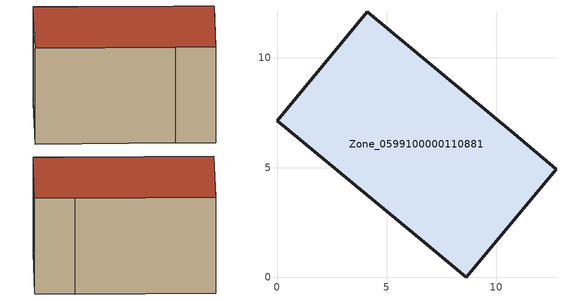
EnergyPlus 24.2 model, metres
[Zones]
Zone_0599100000110881
 floor ground (C_G): 8.64,0 6.72,1.6 0,7.14 4.12,12.1 10.83,6.54 12.73,4.91 z0
 wall outside (C_F): 6.72,1.6 8.64,0 12.73,4.91 10.83,6.54 4.12,12.1 0,7.14 6.72,1.6 z0:6.47
 roof outside (C_R): 12.73,4.91 10.83,6.54 4.12,12.1 0,7.14 6.72,1.6 8.64,0 z6.47
[BUILDING]
Pand.0599100000110881: North Axis=0; Terrain=City; Loads Convergence Tolerance Value=0.04; Temperature Convergence Tolerance Value=0.4; Solar Distribution=FullExterior; Maximum Number of Warmup Days=25; Minimum Number of Warmup Days=1
[Site:Location]
Rotterdam.The.Hague.AP_ZH_NLD Design_Conditions: Latitude=51.96; Longitude=4.45; Time Zone=1; Elevation=-4.5
[SITE:GROUNDTEMPERATURE:BUILDINGSURFACE]
18, 18, 18, 18, 18, 18, 18, 18, 18, 18, 18, 18
[MATERIAL] Thermal Absorptance=0.9; Solar Absorptance=0.7; Visible Absorptance=0.7
Name | Roughness | Thickness | Conductivity | Density | Specific Heat
G.TI.1946-1964 | MediumSmooth | 0.15 | 1 | 540 | 1210
F.TI.1946-1964 | Rough | 0.3 | 0.857143 | 1920 | 840
R.TI.1946-1964 | MediumRough | 0.2 | 0.277778 | 1500 | 1000
[CONSTRUCTION]
C_G: G.TI.1946-1964
C_F: F.TI.1946-1964
C_R: R.TI.1946-1964
[ZONE]
Zone_0599100000110881: Type=1; Multiplier=1; Ceiling Height=Autocalculate; Volume=Autocalculate; Floor Area=autocalculate; Part of Total Floor Area=Yes
[ZONEINFILTRATION:DESIGNFLOWRATE]
Infil_Zone_0599100000110881: Zone or ZoneList or Space or SpaceList=Zone_0599100000110881; Schedule=AlwaysOn; Design Flow Rate Calculation Method=Flow/Area; Flow Rate per Floor Area=0.003; Constant Term Coefficient=1; Temperature Term Coefficient=0; Velocity Term Coefficient=0; Velocity Squared Term Coefficient=0
[HVACTEMPLATE:ZONE:IDEALLOADSAIRSYSTEM]
Zone_0599100000110881: Maximum Heating Supply Air Temperature=50; Minimum Cooling Supply Air Temperature=13; Maximum Heating Supply Air Humidity Ratio=0.0156; Minimum Cooling Supply Air Humidity Ratio=0.0077; Heating Limit=NoLimit; Cooling Limit=NoLimit; Dehumidification Control Type=ConstantSensibleHeatRatio; Cooling Sensible Heat Ratio=0.7; Dehumidification Setpoint=60; Humidification Control Type=None; Humidification Setpoint=30; Outdoor Air Method=None; Outdoor Air Flow Rate per Person=0.00944; Outdoor Air Flow Rate per Zone Floor Area=0; Outdoor Air Flow Rate per Zone=0; Demand Controlled Ventilation Type=None; Outdoor Air Economizer Type=NoEconomizer; Heat Recovery Type=None; Sensible Heat Recovery Effectiveness=0.7; Latent Heat Recovery Effectiveness=0.65
[ZONECONTROL:THERMOSTAT]
ThermostatControl_Zone_0599100000110881: Zone or ZoneList=Zone_0599100000110881; Control Type Schedule=DualSetpointControlType; Control 1=Thermostat_Zone_0599100000110881; Temperature Difference Between Cutout And Setpoint=0
[THERMOSTATSETPOINT:DUALSETPOINT]
Thermostat_Zone_0599100000110881: Heating Setpoint Temperature Schedule=HeatingSetpoint_Zone_0599100000110881; Cooling Setpoint Temperature Schedule=CoolingSetpoint_Zone_0599100000110881
[SCHEDULE:COMPACT]
HeatingSetpoint_Zone_0599100000110881: Through: 12/31, For: AllDays, Until: 24:00, 21
CoolingSetpoint_Zone_0599100000110881: Through: 12/31, For: AllDays, Until: 24:00, 24
DualSetpointControlType: Through: 12/31, For: AllDays, Until: 24:00, 4
AlwaysOn: Through: 12/31, For: AllDays, Until: 24:00, 1
